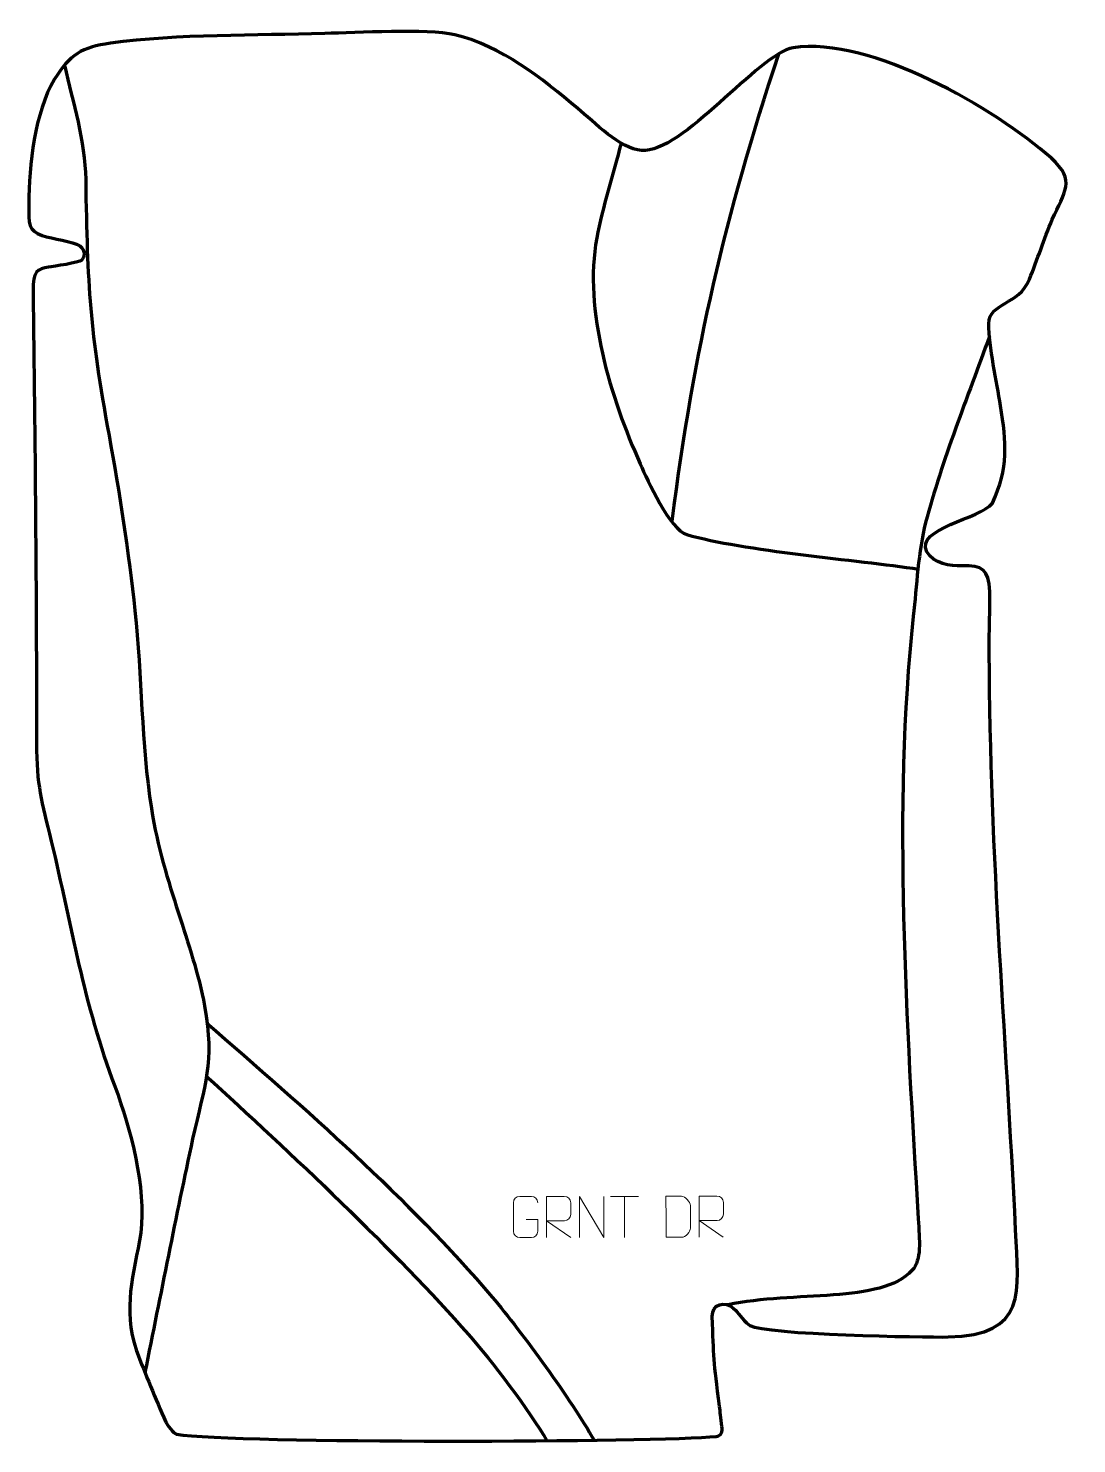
# Model space of a CAD drawing. Header units: millimetres. Extents: x -524 to 112, y 78 to 936.
import ezdxf

# ---------------------------------------------------------------- set-up
doc = ezdxf.new("R2010")
doc.units = ezdxf.units.MM
doc.header["$MEASUREMENT"] = 0
doc.layers.add('layer 1', color=7, linetype='Continuous', plot=False)
doc.layers.add('layer 2', color=7, linetype='Continuous')
doc.layers.add('layer 3', color=7, linetype='Continuous')

msp = doc.modelspace()

# ---------------------------------------------------------------- linework, layer by layer
at = {"layer": 'layer 1', "color": 250, "lineweight": 9}
for points, knots in [([(-222.0336, 214.3316), (-222.0336, 214.3316), (-214.8655, 214.3316), (-214.8655, 214.3316), (-214.8655, 214.3316), (-214.8655, 214.3316), (-214.8655, 207.1635), (-214.8655, 207.1635), (-214.8655, 207.1635), (-215.0052, 204.8401), (-216.6824, 203.3605), (-218.8302, 203.3497), (-218.8302, 203.3497), (-221.162, 203.3501), (-223.494, 203.3501), (-225.8255, 203.3497), (-225.8255, 203.3497), (-227.7504, 203.2443), (-229.7226, 205.1288), (-229.7114, 207.1461), (-229.7114, 207.1461), (-229.711, 212.9162), (-229.711, 218.6859), (-229.7114, 224.4552), (-229.7114, 224.4552), (-229.7072, 226.5933), (-227.9604, 228.3125), (-225.8081, 228.2991), (-225.8081, 228.2991), (-223.4824, 228.2991), (-221.1563, 228.2991), (-218.8302, 228.2991), (-218.8302, 228.2991), (-216.8835, 228.3345), (-214.8921, 226.843), (-214.8655, 224.4053)], [0, 0, 0, 0, 0.1, 0.1, 0.1, 0.1, 0.2, 0.2, 0.2, 0.2, 0.3, 0.3, 0.3, 0.3, 0.4, 0.4, 0.4, 0.4, 0.5, 0.5, 0.5, 0.5, 0.6, 0.6, 0.6, 0.6, 0.7, 0.7, 0.7, 0.7, 0.8, 0.8, 0.8, 0.8, 1, 1, 1, 1]), ([(-209.6205, 203.3459), (-209.6205, 203.3459), (-209.6205, 228.2994), (-209.6205, 228.2994), (-209.6205, 228.2994), (-206.0257, 228.2994), (-202.4302, 228.2994), (-198.835, 228.2994), (-198.835, 228.2994), (-196.5097, 228.2617), (-194.9524, 226.7717), (-194.9565, 224.4053), (-194.9565, 224.4053), (-194.9569, 222.3698), (-194.9569, 219.3104), (-194.9565, 217.2744), (-194.9565, 217.2744), (-194.963, 215.3989), (-196.7753, 213.4571), (-198.7848, 213.438), (-198.7848, 213.438), (-198.7848, 213.438), (-209.6205, 213.438), (-209.6205, 213.438), (-209.6205, 213.438), (-209.6205, 213.438), (-194.9658, 203.3459), (-194.9658, 203.3459)], [0, 0, 0, 0, 0.125, 0.125, 0.125, 0.125, 0.25, 0.25, 0.25, 0.25, 0.375, 0.375, 0.375, 0.375, 0.5, 0.5, 0.5, 0.5, 0.625, 0.625, 0.625, 0.625, 0.75, 0.75, 0.75, 0.75, 1, 1, 1, 1]), ([(-189.6158, 203.3459), (-189.6158, 203.3459), (-189.6158, 228.2994), (-189.6158, 228.2994), (-189.6158, 228.2994), (-189.6158, 228.2994), (-174.961, 203.3459), (-174.961, 203.3459), (-174.961, 203.3459), (-174.961, 203.3459), (-174.961, 228.2994), (-174.961, 228.2994)], [0, 0, 0, 0, 0.25, 0.25, 0.25, 0.25, 0.5, 0.5, 0.5, 0.5, 1, 1, 1, 1]), ([(-137.134, 203.5385), (-134.8022, 203.5389), (-129.852, 203.5149), (-127.5205, 203.5146), (-127.5205, 203.5146), (-125.5955, 203.4092), (-122.2769, 206.9508), (-122.2881, 208.9681), (-122.2881, 208.9681), (-122.2885, 214.7382), (-122.2885, 216.9079), (-122.2881, 222.6772), (-122.2881, 222.6772), (-122.2924, 224.8153), (-125.6669, 228.4754), (-127.8193, 228.4619), (-127.8193, 228.4619), (-130.145, 228.4619), (-134.8693, 228.4619), (-137.1954, 228.4619), (-137.1954, 228.4619), (-137.195, 222.715), (-137.1337, 209.2858), (-137.134, 203.5385)], [0, 0, 0, 0, 0.14285714, 0.14285714, 0.14285714, 0.14285714, 0.28571429, 0.28571429, 0.28571429, 0.28571429, 0.42857143, 0.42857143, 0.42857143, 0.42857143, 0.57142857, 0.57142857, 0.57142857, 0.57142857, 0.71428571, 0.71428571, 0.71428571, 0.71428571, 1, 1, 1, 1]), ([(-117.0737, 203.5104), (-117.0737, 203.5104), (-117.0737, 228.4639), (-117.0737, 228.4639), (-117.0737, 228.4639), (-113.4789, 228.4639), (-109.8834, 228.4639), (-106.2882, 228.4639), (-106.2882, 228.4639), (-103.9629, 228.4262), (-102.4056, 226.9362), (-102.4097, 224.5698), (-102.4097, 224.5698), (-102.4101, 222.5343), (-102.4101, 219.4749), (-102.4097, 217.4389), (-102.4097, 217.4389), (-102.4162, 215.5634), (-104.2285, 213.6216), (-106.238, 213.6025), (-106.238, 213.6025), (-106.238, 213.6025), (-117.0737, 213.6025), (-117.0737, 213.6025), (-117.0737, 213.6025), (-117.0737, 213.6025), (-102.419, 203.5104), (-102.419, 203.5104)], [0, 0, 0, 0, 0.125, 0.125, 0.125, 0.125, 0.25, 0.25, 0.25, 0.25, 0.375, 0.375, 0.375, 0.375, 0.5, 0.5, 0.5, 0.5, 0.625, 0.625, 0.625, 0.625, 0.75, 0.75, 0.75, 0.75, 1, 1, 1, 1])]:
    msp.add_open_spline(points, degree=3, knots=knots, dxfattribs=at)
for points in [[(-170.782, 228.2759), (-170.782, 228.2759), (-153.7948, 228.2759), (-153.7948, 228.2759)], [(-162.2882, 203.3459), (-162.2882, 203.3459), (-162.2882, 228.2994), (-162.2882, 228.2994)]]:
    msp.add_open_spline(points, degree=3, dxfattribs=at)
at = {"layer": 'layer 2', "color": 140, "lineweight": 158}
msp.add_open_spline([(-133.4369, 637.3922), (-120.0957, 742.3457), (-101.4523, 821.1256), (-68.8063, 920.6054)], degree=3, dxfattribs=at)
for points, knots in [([(-501.9196, 913.7343), (-496.655, 890.6874), (-489.5472, 868.1438), (-489.0466, 844.4017), (-489.0466, 844.4017), (-488.1472, 779.9808), (-486.5148, 752.3822), (-474.9071, 689.4045), (-474.9071, 689.4045), (-468.5938, 655.0105), (-462.9731, 617.9988), (-459.1893, 583.249), (-459.1893, 583.249), (-454.911, 543.3508), (-455.5132, 503.0074), (-449.1781, 463.3368), (-449.1781, 463.3368), (-441.6943, 416.4731), (-424.1738, 382.3563), (-416.9846, 343.6945), (-416.9846, 343.6945), (-410.7238, 309.1265), (-416.9996, 296.199), (-424.187, 263.1205), (-424.187, 263.1205), (-434.4085, 216.079), (-443.5605, 168.8064), (-453.1726, 121.6377)], [0, 0, 0, 0, 0.125, 0.125, 0.125, 0.125, 0.25, 0.25, 0.25, 0.25, 0.375, 0.375, 0.375, 0.375, 0.5, 0.5, 0.5, 0.5, 0.625, 0.625, 0.625, 0.625, 0.75, 0.75, 0.75, 0.75, 1, 1, 1, 1]), ([(-164.3459, 866.5239), (-169.2142, 847.8793), (-175.5648, 827.819), (-179.1916, 809.0814), (-179.1916, 809.0814), (-187.2375, 765.5209), (-170.7067, 711.7922), (-152.8227, 672.1607), (-152.8227, 672.1607), (-148.2909, 662.1511), (-134.9696, 632.3369), (-124.5221, 629.3059), (-124.5221, 629.3059), (-90.3539, 619.393), (-21.8564, 614.0288), (16.0548, 608.3586)], [0, 0, 0, 0, 0.2, 0.2, 0.2, 0.2, 0.4, 0.4, 0.4, 0.4, 0.6, 0.6, 0.6, 0.6, 1, 1, 1, 1]), ([(58.9259, 749.3902), (45.7337, 712.6545), (30.1285, 674.1579), (20.2674, 636.5417), (20.2674, 636.5417), (15.7451, 619.2904), (14.7799, 597.7984), (12.7859, 579.741), (12.7859, 579.741), (0.0268, 464.1976), (8.8259, 331.6656), (15.7315, 214.6942), (15.7315, 214.6942), (16.5127, 201.4613), (17.9923, 189.9647), (11.9618, 183.3676), (11.9618, 183.3676), (-6.5715, 163.0929), (-59.7222, 171.0716), (-99.6169, 162.5849)], [0, 0, 0, 0, 0.16666667, 0.16666667, 0.16666667, 0.16666667, 0.33333333, 0.33333333, 0.33333333, 0.33333333, 0.5, 0.5, 0.5, 0.5, 0.66666667, 0.66666667, 0.66666667, 0.66666667, 1, 1, 1, 1]), ([(-415.8401, 333.5039), (-355.3107, 280.9743), (-294.2398, 227.8167), (-242.5532, 167.1433), (-242.5532, 167.1433), (-224.4994, 145.9505), (-194.4635, 104.8032), (-180.8351, 80.5137)], [0, 0, 0, 0, 0.33333333, 0.33333333, 0.33333333, 0.33333333, 1, 1, 1, 1]), ([(-416.2137, 301.3852), (-365.759, 255.7523), (-300.9847, 194.5102), (-256.8982, 144.6163), (-256.8982, 144.6163), (-243.3443, 129.2769), (-219.9425, 98.3195), (-209.3409, 80.2068)], [0, 0, 0, 0, 0.33333333, 0.33333333, 0.33333333, 0.33333333, 1, 1, 1, 1])]:
    msp.add_open_spline(points, degree=3, knots=knots, dxfattribs=at)
at = {"layer": 'layer 3', "color": 242, "lineweight": 158}
msp.add_open_spline([(-440.498, 91.4916), (-446.8533, 106.0183), (-452.9445, 120.508), (-458.1689, 134.6314), (-458.1689, 134.6314), (-467.1042, 161.0373), (-459.7146, 180.5341), (-455.7082, 206.2703), (-455.7082, 206.2703), (-452.2415, 233.6825), (-461.7941, 269.3698), (-471.4362, 295.0634), (-471.4362, 295.0634), (-490.3126, 345.0282), (-497.6363, 391.8331), (-509.8942, 443.5009), (-509.8942, 443.5009), (-515.8548, 468.0812), (-518.8533, 477.0402), (-518.8654, 503.1713), (-518.8654, 503.1713), (-518.905, 593.6508), (-519.7605, 686.3483), (-520.9692, 776.7595), (-520.9692, 776.7595), (-521.1333, 789.0334), (-518.1708, 790.4678), (-511.5966, 791.3485), (-511.5966, 791.3485), (-508.4052, 791.776), (-493.1584, 794.0505), (-491.4761, 795.6686), (-491.4761, 795.6686), (-489.8748, 797.2087), (-488.6039, 801.1813), (-492.6808, 804.1811), (-492.6808, 804.1811), (-496.7363, 807.1653), (-509.2321, 808.3876), (-515.4744, 810.6016), (-515.4744, 810.6016), (-523.8574, 813.5753), (-523.7064, 817.0809), (-523.5458, 829.6481), (-523.5458, 829.6481), (-523.2473, 852.9861), (-520.262, 885.1189), (-507.9248, 905.1878), (-507.9248, 905.1878), (-498.7449, 920.1208), (-491.4944, 924.6116), (-474.095, 927.0348), (-474.095, 927.0348), (-432.6808, 932.8034), (-386.2279, 931.4449), (-344.1341, 933.0414), (-344.1341, 933.0414), (-324.6207, 933.2867), (-282.115, 936.0871), (-265.1803, 932.1334), (-265.1803, 932.1334), (-237.0637, 925.569), (-212.422, 905.6189), (-190.709, 887.5451), (-190.709, 887.5451), (-180.7132, 879.2244), (-164.7944, 863.0135), (-152.1114, 862.0545), (-152.1114, 862.0545), (-127.0709, 860.1612), (-81.3705, 920.3349), (-60.0636, 924.3206), (-60.0636, 924.3206), (-12.8319, 931.3736), (62.3173, 887.3145), (96.3122, 857.6252), (96.3122, 857.6252), (111.8584, 843.4538), (104.2038, 837.0718), (97.0452, 820.2815), (97.0452, 820.2815), (91.9938, 808.2292), (88.0398, 795.9972), (83.1982, 784.0836), (83.1982, 784.0836), (76.5719, 767.7786), (59.0744, 770.4992), (58.521, 757.0084), (58.521, 757.0084), (58.5887, 743.1256), (63.3678, 721.8698), (65.6779, 707.3862), (65.6779, 707.3862), (69.2463, 684.7845), (70.6052, 669.751), (60.7208, 648.316), (60.7208, 648.316), (53.4976, 638.8454), (13.3829, 632.9309), (21.0778, 618.913), (21.0778, 618.913), (25.1669, 611.4637), (34.8923, 610.2675), (42.4503, 610.3486), (42.4503, 610.3486), (54.5309, 610.4781), (58.7081, 608.5819), (59.1198, 594.8034), (59.1198, 594.8034), (59.3703, 586.4199), (58.8925, 576.8871), (58.8645, 568.3723), (58.8645, 568.3723), (58.4696, 448.2385), (68.9734, 327.8852), (74.8237, 207.9211), (74.8237, 207.9211), (76.6514, 170.1414), (81.9649, 144.2224), (33.8553, 143.0875), (33.8553, 143.0875), (19.7849, 142.8389), (-77.0783, 144.3865), (-86.2782, 150.1069), (-86.2782, 150.1069), (-92.3632, 154.7058), (-92.2309, 156.7936), (-96.3595, 160.6201), (-96.3595, 160.6201), (-101.3483, 165.244), (-109.3137, 163.0256), (-109.1248, 155.5834), (-109.1248, 155.5834), (-108.2873, 130.8026), (-108.3155, 128.989), (-104.72, 100.9012), (-104.72, 100.9012), (-104.4026, 98.4215), (-103.7959, 93.4098), (-103.2393, 88.8596), (-103.2393, 88.8596), (-102.864, 85.7904), (-103.6909, 83.1679), (-106.6735, 82.8561), (-106.6735, 82.8561), (-141.5306, 79.2117), (-398.3868, 78.4202), (-433.9958, 84.1785), (-433.9958, 84.1785), (-435.7249, 84.4581), (-439.9022, 90.1299), (-440.498, 91.4916)], degree=3, knots=[0, 0, 0, 0, 0.02564103, 0.02564103, 0.02564103, 0.02564103, 0.05128205, 0.05128205, 0.05128205, 0.05128205, 0.07692308, 0.07692308, 0.07692308, 0.07692308, 0.1025641, 0.1025641, 0.1025641, 0.1025641, 0.12820513, 0.12820513, 0.12820513, 0.12820513, 0.15384615, 0.15384615, 0.15384615, 0.15384615, 0.17948718, 0.17948718, 0.17948718, 0.17948718, 0.20512821, 0.20512821, 0.20512821, 0.20512821, 0.23076923, 0.23076923, 0.23076923, 0.23076923, 0.25641026, 0.25641026, 0.25641026, 0.25641026, 0.28205128, 0.28205128, 0.28205128, 0.28205128, 0.30769231, 0.30769231, 0.30769231, 0.30769231, 0.33333333, 0.33333333, 0.33333333, 0.33333333, 0.35897436, 0.35897436, 0.35897436, 0.35897436, 0.38461538, 0.38461538, 0.38461538, 0.38461538, 0.41025641, 0.41025641, 0.41025641, 0.41025641, 0.43589744, 0.43589744, 0.43589744, 0.43589744, 0.46153846, 0.46153846, 0.46153846, 0.46153846, 0.48717949, 0.48717949, 0.48717949, 0.48717949, 0.51282051, 0.51282051, 0.51282051, 0.51282051, 0.53846154, 0.53846154, 0.53846154, 0.53846154, 0.56410256, 0.56410256, 0.56410256, 0.56410256, 0.58974359, 0.58974359, 0.58974359, 0.58974359, 0.61538462, 0.61538462, 0.61538462, 0.61538462, 0.64102564, 0.64102564, 0.64102564, 0.64102564, 0.66666667, 0.66666667, 0.66666667, 0.66666667, 0.69230769, 0.69230769, 0.69230769, 0.69230769, 0.71794872, 0.71794872, 0.71794872, 0.71794872, 0.74358974, 0.74358974, 0.74358974, 0.74358974, 0.76923077, 0.76923077, 0.76923077, 0.76923077, 0.79487179, 0.79487179, 0.79487179, 0.79487179, 0.82051282, 0.82051282, 0.82051282, 0.82051282, 0.84615385, 0.84615385, 0.84615385, 0.84615385, 0.87179487, 0.87179487, 0.87179487, 0.87179487, 0.8974359, 0.8974359, 0.8974359, 0.8974359, 0.92307692, 0.92307692, 0.92307692, 0.92307692, 0.94871795, 0.94871795, 0.94871795, 0.94871795, 1, 1, 1, 1], dxfattribs=at)

doc.saveas('drawing.dxf')
